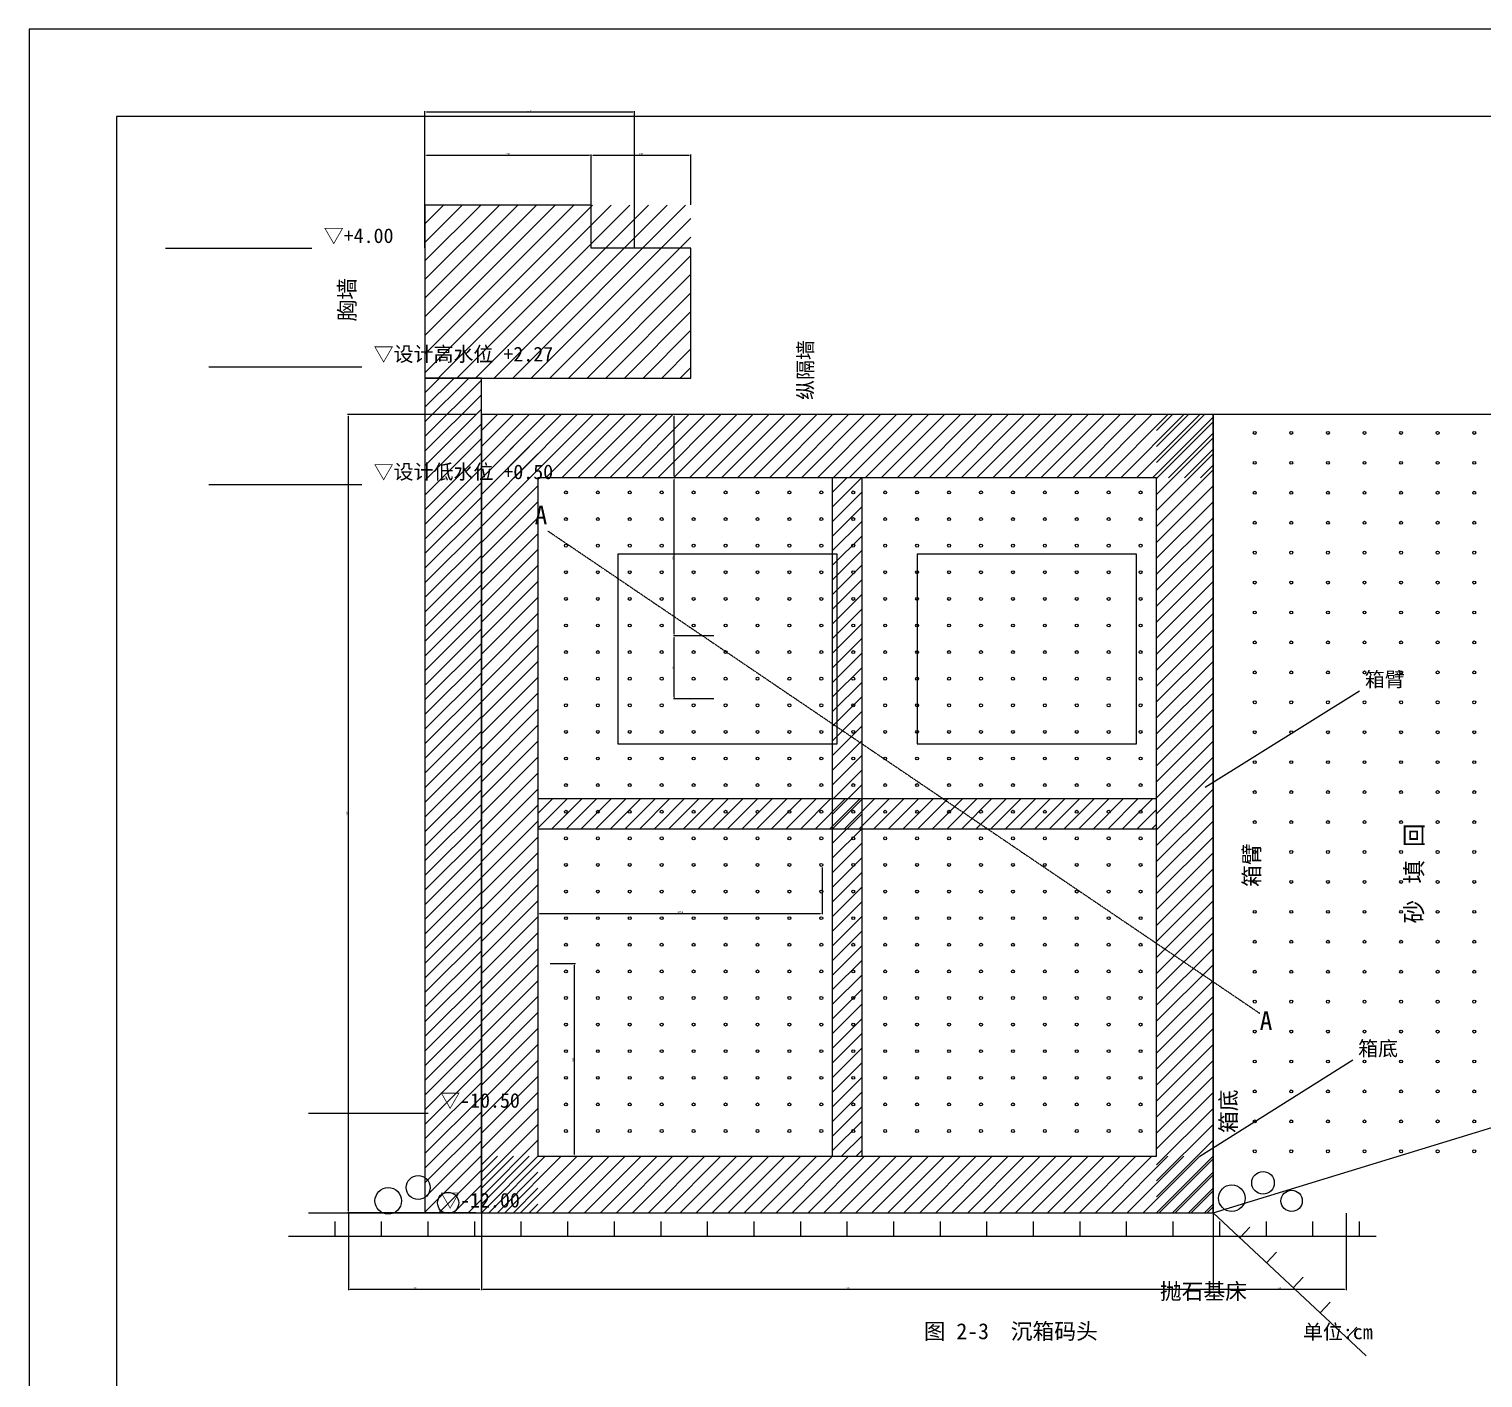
# Model space of a CAD drawing. Header units: metres. Extents: x 0 to 4700, y -1420 to 1900.
# Drawn here: x 0 to 2186, y -128 to 1900 of the extents above; entities that cross this region are included whole.
import ezdxf

# ---------------------------------------------------------------- set-up
doc = ezdxf.new("R2010")
doc.units = ezdxf.units.M
doc.linetypes.add('DASHED', pattern=[0.75, 0.5, -0.25])
for name, color, linetype in [('BACKFILL', 7, 'Continuous'), ('BORDER', 7, 'Continuous'), ('CAISSON', 7, 'Continuous'), ('CUT', 7, 'Continuous'), ('DIM', 7, 'Continuous'), ('FOUNDATION', 7, 'Continuous'), ('HATCH', 7, 'Continuous'), ('LEVEL', 7, 'Continuous'), ('STRUCTURE', 7, 'Continuous'), ('TEXT', 7, 'Continuous')]:
    doc.layers.add(name, color=color, linetype=linetype)
doc.styles.add('CN-SIMSUN', font='SimSun.ttf')
doc.styles.get("Standard").update_dxf_attribs({"font": 'arial.ttf'})
doc.dimstyles.new('ISO-25', dxfattribs={"dimtxt": 2.5, "dimasz": 2.5, "dimexe": 1.25, "dimexo": 0.625, "dimtad": 1, "dimtxsty": 'Standard', "dimcen": 2.5, "dimadec": 0, "dimazin": 0, "dimtfac": 1, "dimtmove": 0, "dimatfit": 3, "dimfxl": 1, "dimarcsym": 0})

# ---------------------------------------------------------------- blocks, each defined once
blk = doc.blocks.new('*D1')
at = {"layer": 'Defpoints', "color": 0, "transparency": 16777216}
for p in [(680, 120), (1780, 120), (1780, 5)]:
    blk.add_point(p, dxfattribs=at)
at = {"layer": 'DIM', "color": 0, "lineweight": -2, "transparency": 16777216}
for p, q in [((680, 119.4), (680, 3.8)), ((1780, 119.4), (1780, 3.8)), ((682.5, 5), (1777.5, 5))]:
    blk.add_line(p, q, dxfattribs=at)
at = {"layer": 'DIM', "color": 0, "transparency": 16777216}
for points in [[(682.5, 5.4), (682.5, 4.6), (680, 5)], [(1777.5, 5.4), (1777.5, 4.6), (1780, 5)]]:
    blk.add_solid(points, dxfattribs=at)
at = {"layer": 'DIM', "color": 0, "transparency": 16777216, "insert": (1230, 6.9), "char_height": 2.5, "attachment_point": 5}
blk.add_mtext('1100', dxfattribs=at)
blk = doc.blocks.new('*D2')
at = {"layer": 'Defpoints', "color": 0, "transparency": 16777216}
for p in [(480, 120), (680, 120), (680, 5)]:
    blk.add_point(p, dxfattribs=at)
at = {"layer": 'DIM', "color": 0, "lineweight": -2, "transparency": 16777216}
for p, q in [((480, 119.4), (480, 3.8)), ((680, 119.4), (680, 3.8)), ((482.5, 5), (677.5, 5))]:
    blk.add_line(p, q, dxfattribs=at)
at = {"layer": 'DIM', "color": 0, "transparency": 16777216}
for points in [[(482.5, 5.4), (482.5, 4.6), (480, 5)], [(677.5, 5.4), (677.5, 4.6), (680, 5)]]:
    blk.add_solid(points, dxfattribs=at)
at = {"layer": 'DIM', "color": 0, "transparency": 16777216, "insert": (580, 6.9), "char_height": 2.5, "attachment_point": 5}
blk.add_mtext('200', dxfattribs=at)
blk = doc.blocks.new('*D3')
at = {"layer": 'Defpoints', "color": 0, "transparency": 16777216}
for p in [(1780, 120), (1980, 120), (1980, 5)]:
    blk.add_point(p, dxfattribs=at)
at = {"layer": 'DIM', "color": 0, "lineweight": -2, "transparency": 16777216}
for p, q in [((1780, 119.4), (1780, 3.8)), ((1980, 119.4), (1980, 3.8)), ((1782.5, 5), (1977.5, 5))]:
    blk.add_line(p, q, dxfattribs=at)
at = {"layer": 'DIM', "color": 0, "transparency": 16777216}
for points in [[(1782.5, 5.4), (1782.5, 4.6), (1780, 5)], [(1977.5, 5.4), (1977.5, 4.6), (1980, 5)]]:
    blk.add_solid(points, dxfattribs=at)
at = {"layer": 'DIM', "color": 0, "transparency": 16777216, "insert": (1880, 6.9), "char_height": 2.5, "attachment_point": 5}
blk.add_mtext('200', dxfattribs=at)
blk = doc.blocks.new('*D4')
at = {"layer": 'Defpoints', "color": 0, "transparency": 16777216}
for p in [(480, 1320), (672, 1320), (672, 120)]:
    blk.add_point(p, dxfattribs=at)
at = {"layer": 'DIM', "color": 0, "lineweight": -2, "transparency": 16777216}
for p, q in [((671.4, 1320), (478.8, 1320)), ((480, 122.5), (480, 1317.5)), ((671.4, 120), (478.8, 120))]:
    blk.add_line(p, q, dxfattribs=at)
at = {"layer": 'DIM', "color": 0, "transparency": 16777216}
for points in [[(479.6, 1317.5), (480.4, 1317.5), (480, 1320)], [(479.6, 122.5), (480.4, 122.5), (480, 120)]]:
    blk.add_solid(points, dxfattribs=at)
at = {"layer": 'DIM', "color": 0, "transparency": 16777216, "insert": (478.1, 720), "char_height": 2.5, "attachment_point": 5, "rotation": 90}
blk.add_mtext('1200', dxfattribs=at)
blk = doc.blocks.new('*D5')
at = {"layer": 'Defpoints', "color": 0, "transparency": 16777216}
for p in [(995, 1710), (845, 1635), (995, 1635)]:
    blk.add_point(p, dxfattribs=at)
at = {"layer": 'DIM', "color": 0, "lineweight": -2, "transparency": 16777216}
for p, q in [((845, 1635.6), (845, 1711.2)), ((847.5, 1710), (992.5, 1710)), ((995, 1635.6), (995, 1711.2))]:
    blk.add_line(p, q, dxfattribs=at)
at = {"layer": 'DIM', "color": 0, "transparency": 16777216}
for points in [[(847.5, 1710.4), (847.5, 1709.6), (845, 1710)], [(992.5, 1710.4), (992.5, 1709.6), (995, 1710)]]:
    blk.add_solid(points, dxfattribs=at)
at = {"layer": 'DIM', "color": 0, "transparency": 16777216, "insert": (920, 1711.9), "char_height": 2.5, "attachment_point": 5}
blk.add_mtext('150', dxfattribs=at)
blk = doc.blocks.new('*D6')
at = {"layer": 'Defpoints', "color": 0, "transparency": 16777216}
for p in [(845, 1710), (595, 1635), (845, 1635)]:
    blk.add_point(p, dxfattribs=at)
at = {"layer": 'DIM', "color": 0, "lineweight": -2, "transparency": 16777216}
for p, q in [((595, 1635.6), (595, 1711.2)), ((597.5, 1710), (842.5, 1710)), ((845, 1635.6), (845, 1711.2))]:
    blk.add_line(p, q, dxfattribs=at)
at = {"layer": 'DIM', "color": 0, "transparency": 16777216}
for points in [[(597.5, 1710.4), (597.5, 1709.6), (595, 1710)], [(842.5, 1710.4), (842.5, 1709.6), (845, 1710)]]:
    blk.add_solid(points, dxfattribs=at)
at = {"layer": 'DIM', "color": 0, "transparency": 16777216, "insert": (720, 1711.9), "char_height": 2.5, "attachment_point": 5}
blk.add_mtext('250', dxfattribs=at)
blk = doc.blocks.new('*D7')
at = {"layer": 'Defpoints', "color": 0, "transparency": 16777216}
for p in [(910, 1775), (595, 1570), (910, 1570)]:
    blk.add_point(p, dxfattribs=at)
at = {"layer": 'DIM', "color": 0, "lineweight": -2, "transparency": 16777216}
for p, q in [((595, 1570.6), (595, 1776.2)), ((597.5, 1775), (907.5, 1775)), ((910, 1570.6), (910, 1776.2))]:
    blk.add_line(p, q, dxfattribs=at)
at = {"layer": 'DIM', "color": 0, "transparency": 16777216}
for points in [[(597.5, 1775.4), (597.5, 1774.6), (595, 1775)], [(907.5, 1775.4), (907.5, 1774.6), (910, 1775)]]:
    blk.add_solid(points, dxfattribs=at)
at = {"layer": 'DIM', "color": 0, "transparency": 16777216, "insert": (752.5, 1776.9), "char_height": 2.5, "attachment_point": 5}
blk.add_mtext('315', dxfattribs=at)
blk = doc.blocks.new('*D8')
at = {"layer": 'Defpoints', "color": 0, "transparency": 16777216}
for p in [(783, 495), (820, 495), (783, 205)]:
    blk.add_point(p, dxfattribs=at)
at = {"layer": 'DIM', "color": 0, "lineweight": -2, "transparency": 16777216}
for p, q in [((783.6, 495), (821.3, 495)), ((820, 207.5), (820, 492.5)), ((783.6, 205), (821.3, 205))]:
    blk.add_line(p, q, dxfattribs=at)
at = {"layer": 'DIM', "color": 0, "transparency": 16777216}
for points in [[(819.6, 492.5), (820.4, 492.5), (820, 495)], [(819.6, 207.5), (820.4, 207.5), (820, 205)]]:
    blk.add_solid(points, dxfattribs=at)
at = {"layer": 'DIM', "color": 0, "transparency": 16777216, "insert": (818.1, 350), "char_height": 2.5, "attachment_point": 5, "rotation": 90}
blk.add_mtext('290', dxfattribs=at)
blk = doc.blocks.new('*D9')
at = {"layer": 'Defpoints', "color": 0, "transparency": 16777216}
for p in [(765, 640), (1192.5, 640), (1192.5, 570)]:
    blk.add_point(p, dxfattribs=at)
at = {"layer": 'DIM', "color": 0, "lineweight": -2, "transparency": 16777216}
for p, q in [((765, 639.4), (765, 568.8)), ((1192.5, 639.4), (1192.5, 568.8)), ((767.5, 570), (1190, 570))]:
    blk.add_line(p, q, dxfattribs=at)
at = {"layer": 'DIM', "color": 0, "transparency": 16777216}
for points in [[(767.5, 570.4), (767.5, 569.6), (765, 570)], [(1190, 570.4), (1190, 569.6), (1192.5, 570)]]:
    blk.add_solid(points, dxfattribs=at)
at = {"layer": 'DIM', "color": 0, "transparency": 16777216, "insert": (978.8, 571.9), "char_height": 2.5, "attachment_point": 5}
blk.add_mtext('427.5', dxfattribs=at)
blk = doc.blocks.new('*D10')
at = {"layer": 'Defpoints', "color": 0, "transparency": 16777216}
for p in [(970, 1320), (1030, 1320), (1030, 1225)]:
    blk.add_point(p, dxfattribs=at)
at = {"layer": 'DIM', "color": 0, "lineweight": -2, "transparency": 16777216}
for p, q in [((1029.4, 1320), (968.8, 1320)), ((970, 1227.5), (970, 1317.5)), ((1029.4, 1225), (968.8, 1225))]:
    blk.add_line(p, q, dxfattribs=at)
at = {"layer": 'DIM', "color": 0, "transparency": 16777216}
for points in [[(969.6, 1317.5), (970.4, 1317.5), (970, 1320)], [(969.6, 1227.5), (970.4, 1227.5), (970, 1225)]]:
    blk.add_solid(points, dxfattribs=at)
at = {"layer": 'DIM', "color": 0, "transparency": 16777216, "insert": (968.1, 1272.5), "char_height": 2.5, "attachment_point": 5, "rotation": 90}
blk.add_mtext('95', dxfattribs=at)
blk = doc.blocks.new('*D11')
at = {"layer": 'Defpoints', "color": 0, "transparency": 16777216}
for p in [(970, 1225), (1030, 1225), (1030, 987.5)]:
    blk.add_point(p, dxfattribs=at)
at = {"layer": 'DIM', "color": 0, "lineweight": -2, "transparency": 16777216}
for p, q in [((1029.4, 1225), (968.8, 1225)), ((970, 990), (970, 1222.5)), ((1029.4, 987.5), (968.8, 987.5))]:
    blk.add_line(p, q, dxfattribs=at)
at = {"layer": 'DIM', "color": 0, "transparency": 16777216}
for points in [[(969.6, 1222.5), (970.4, 1222.5), (970, 1225)], [(969.6, 990), (970.4, 990), (970, 987.5)]]:
    blk.add_solid(points, dxfattribs=at)
at = {"layer": 'DIM', "color": 0, "transparency": 16777216, "insert": (968.1, 1106.2), "char_height": 2.5, "attachment_point": 5, "rotation": 90}
blk.add_mtext('237.5', dxfattribs=at)
blk = doc.blocks.new('*D12')
at = {"layer": 'Defpoints', "color": 0, "transparency": 16777216}
for p in [(970, 987.5), (1030, 987.5), (1030, 892.5)]:
    blk.add_point(p, dxfattribs=at)
at = {"layer": 'DIM', "color": 0, "lineweight": -2, "transparency": 16777216}
for p, q in [((1029.4, 987.5), (968.8, 987.5)), ((970, 895), (970, 985)), ((1029.4, 892.5), (968.8, 892.5))]:
    blk.add_line(p, q, dxfattribs=at)
at = {"layer": 'DIM', "color": 0, "transparency": 16777216}
for points in [[(969.6, 985), (970.4, 985), (970, 987.5)], [(969.6, 895), (970.4, 895), (970, 892.5)]]:
    blk.add_solid(points, dxfattribs=at)
at = {"layer": 'DIM', "color": 0, "transparency": 16777216, "insert": (968.1, 940), "char_height": 2.5, "attachment_point": 5, "rotation": 90}
blk.add_mtext('95', dxfattribs=at)

msp = doc.modelspace()

# ---------------------------------------------------------------- linework, layer by layer
at = {"layer": 'BACKFILL'}
msp.add_lwpolyline([(1780, 120), (2335, 290), (2540, 1320), (1780, 1320), (1780, 120)], close=True, dxfattribs=at)
at = {"layer": 'BORDER'}
for points in [[(0, -1420), (4700, -1420), (4700, 1899.62), (0, 1899.62), (0, -1420)], [(131.6, -1288.4), (4568.4, -1288.4), (4568.4, 1768.02), (131.6, 1768.02), (131.6, -1288.4)]]:
    msp.add_lwpolyline(points, close=True, dxfattribs=at)
at = {"layer": 'CAISSON'}
for points in [[(680, 120), (1780, 120), (1780, 1320), (680, 1320), (680, 120)], [(765, 205), (1695, 205), (1695, 1225), (765, 1225), (765, 205)], [(1207.5, 205), (1252.5, 205), (1252.5, 1225), (1207.5, 1225), (1207.5, 205)], [(885, 825), (1215, 825), (1215, 1110), (885, 1110), (885, 825)], [(1335, 825), (1665, 825), (1665, 1110), (1335, 1110), (1335, 825)], [(765, 697.5), (1695, 697.5), (1695, 742.5), (765, 742.5), (765, 697.5)]]:
    msp.add_lwpolyline(points, close=True, dxfattribs=at)
at = {"layer": 'CUT', "linetype": 'DASHED'}
msp.add_line((780, 1145), (1850, 420), dxfattribs=at)
at = {"layer": 'FOUNDATION'}
for p, q in [((1780, 120), (2010, -95)), ((390, 85), (2025, 85))]:
    msp.add_line(p, q, dxfattribs=at)
for centre, radius in [((585, 158), 18), ((1855, 165), 17), ((540, 138), 20), ((1808, 142), 20), ((1898, 138), 16), ((630, 135), 16)]:
    msp.add_circle(centre, radius, dxfattribs=at)
at = {"layer": 'HATCH'}
for p, q in [((595, 1635), (595, 1635)), ((595, 1607), (623, 1635)), ((595, 1579), (651, 1635)), ((595, 1551), (679, 1635)), ((595, 1523), (707, 1635)), ((595, 1495), (735, 1635)), ((595, 1467), (763, 1635)), ((595, 1439), (791, 1635)), ((595, 1411), (819, 1635)), ((595, 1383), (847, 1635)), ((615, 1375), (875, 1635)), ((643, 1375), (903, 1635)), ((671, 1375), (931, 1635)), ((699, 1375), (959, 1635)), ((727, 1375), (987, 1635)), ((995, 1615), (755, 1375)), ((995, 1587), (783, 1375)), ((995, 1559), (811, 1375)), ((995, 1531), (839, 1375)), ((995, 1503), (867, 1375)), ((995, 1475), (895, 1375)), ((995, 1447), (923, 1375)), ((995, 1419), (951, 1375)), ((995, 1391), (979, 1375)), ((595, 1375), (595, 1375)), ((595, 1353), (617, 1375)), ((595, 1331), (639, 1375)), ((595, 1309), (661, 1375)), ((595, 1287), (680, 1372)), ((595, 1265), (680, 1350)), ((595, 1243), (680, 1328)), ((680, 1320), (680, 1320)), ((680, 1296), (704, 1320)), ((680, 1272), (728, 1320)), ((680, 1248), (752, 1320)), ((680, 1320), (680, 1320)), ((680, 1296), (704, 1320)), ((680, 1272), (728, 1320)), ((680, 1248), (752, 1320)), ((681, 1225), (776, 1320)), ((705, 1225), (800, 1320)), ((729, 1225), (824, 1320)), ((753, 1225), (848, 1320)), ((777, 1225), (872, 1320)), ((801, 1225), (896, 1320)), ((825, 1225), (920, 1320)), ((849, 1225), (944, 1320)), ((873, 1225), (968, 1320)), ((897, 1225), (992, 1320)), ((921, 1225), (1016, 1320)), ((945, 1225), (1040, 1320)), ((969, 1225), (1064, 1320)), ((993, 1225), (1088, 1320)), ((1017, 1225), (1112, 1320)), ((1041, 1225), (1136, 1320)), ((1065, 1225), (1160, 1320)), ((1089, 1225), (1184, 1320)), ((1113, 1225), (1208, 1320)), ((1137, 1225), (1232, 1320)), ((1161, 1225), (1256, 1320)), ((1185, 1225), (1280, 1320)), ((1209, 1225), (1304, 1320)), ((1233, 1225), (1328, 1320)), ((1257, 1225), (1352, 1320)), ((1281, 1225), (1376, 1320)), ((1305, 1225), (1400, 1320)), ((1329, 1225), (1424, 1320)), ((1353, 1225), (1448, 1320)), ((1377, 1225), (1472, 1320)), ((1401, 1225), (1496, 1320)), ((1425, 1225), (1520, 1320)), ((1449, 1225), (1544, 1320)), ((1473, 1225), (1568, 1320)), ((1497, 1225), (1592, 1320)), ((1521, 1225), (1616, 1320)), ((1545, 1225), (1640, 1320)), ((1569, 1225), (1664, 1320)), ((1593, 1225), (1688, 1320)), ((1617, 1225), (1712, 1320)), ((1641, 1225), (1736, 1320)), ((1665, 1225), (1760, 1320)), ((1780, 1316), (1689, 1225)), ((1695, 1320), (1695, 1320)), ((1695, 1296), (1719, 1320)), ((1695, 1272), (1743, 1320)), ((1695, 1248), (1767, 1320)), ((595, 1221), (680, 1306)), ((680, 1224), (765, 1309)), ((1695, 1224), (1780, 1309)), ((1780, 1292), (1713, 1225)), ((595, 1199), (680, 1284)), ((680, 1200), (765, 1285)), ((1695, 1200), (1780, 1285)), ((1780, 1268), (1737, 1225)), ((595, 1177), (680, 1262)), ((680, 1176), (765, 1261)), ((1695, 1176), (1780, 1261)), ((595, 1155), (680, 1240)), ((680, 1152), (765, 1237)), ((1207.5, 1225), (1207.5, 1225)), ((1207.5, 1203), (1229.5, 1225)), ((1207.5, 1181), (1251.5, 1225)), ((1695, 1152), (1780, 1237)), ((1780, 1244), (1761, 1225)), ((595, 1133), (680, 1218)), ((680, 1128), (765, 1213)), ((1207.5, 1159), (1252.5, 1204)), ((1695, 1128), (1780, 1213)), ((595, 1111), (680, 1196)), ((680, 1104), (765, 1189)), ((1207.5, 1137), (1252.5, 1182)), ((1695, 1104), (1780, 1189)), ((595, 1089), (680, 1174)), ((680, 1080), (765, 1165)), ((1207.5, 1115), (1252.5, 1160)), ((1695, 1080), (1780, 1165)), ((595, 1067), (680, 1152)), ((680, 1056), (765, 1141)), ((1207.5, 1093), (1252.5, 1138)), ((1695, 1056), (1780, 1141)), ((595, 1045), (680, 1130)), ((680, 1032), (765, 1117)), ((1207.5, 1071), (1252.5, 1116)), ((1695, 1032), (1780, 1117)), ((595, 1023), (680, 1108)), ((680, 1008), (765, 1093)), ((1207.5, 1049), (1252.5, 1094)), ((1695, 1008), (1780, 1093)), ((595, 1001), (680, 1086)), ((1207.5, 1027), (1252.5, 1072)), ((595, 979), (680, 1064)), ((680, 984), (765, 1069)), ((1207.5, 1005), (1252.5, 1050)), ((1695, 984), (1780, 1069)), ((595, 957), (680, 1042)), ((680, 960), (765, 1045)), ((1207.5, 983), (1252.5, 1028)), ((1695, 960), (1780, 1045)), ((595, 935), (680, 1020)), ((680, 936), (765, 1021)), ((1207.5, 961), (1252.5, 1006)), ((1695, 936), (1780, 1021)), ((595, 913), (680, 998)), ((680, 912), (765, 997)), ((1207.5, 939), (1252.5, 984)), ((1695, 912), (1780, 997)), ((595, 891), (680, 976)), ((680, 888), (765, 973)), ((1207.5, 917), (1252.5, 962)), ((1695, 888), (1780, 973)), ((595, 869), (680, 954)), ((680, 864), (765, 949)), ((1207.5, 895), (1252.5, 940)), ((1695, 864), (1780, 949)), ((595, 847), (680, 932)), ((680, 840), (765, 925)), ((1207.5, 873), (1252.5, 918)), ((1695, 840), (1780, 925)), ((595, 825), (680, 910)), ((680, 816), (765, 901)), ((1695, 816), (1780, 901)), ((595, 803), (680, 888)), ((680, 792), (765, 877)), ((1207.5, 851), (1252.5, 896)), ((1695, 792), (1780, 877)), ((595, 781), (680, 866)), ((680, 768), (765, 853)), ((1207.5, 829), (1252.5, 874)), ((1695, 768), (1780, 853)), ((595, 759), (680, 844)), ((1207.5, 807), (1252.5, 852)), ((595, 737), (680, 822)), ((680, 744), (765, 829)), ((1207.5, 785), (1252.5, 830)), ((1695, 744), (1780, 829)), ((595, 715), (680, 800)), ((680, 720), (765, 805)), ((1207.5, 763), (1252.5, 808)), ((1695, 720), (1780, 805)), ((595, 693), (680, 778)), ((680, 696), (765, 781)), ((1207.5, 741), (1252.5, 786)), ((1695, 696), (1780, 781)), ((595, 671), (680, 756)), ((680, 672), (765, 757)), ((1207.5, 719), (1252.5, 764)), ((1695, 672), (1780, 757)), ((595, 649), (680, 734)), ((680, 648), (765, 733)), ((765, 742.5), (765, 742.5)), ((765, 720.5), (787, 742.5)), ((765, 698.5), (809, 742.5)), ((786, 697.5), (831, 742.5)), ((808, 697.5), (853, 742.5)), ((830, 697.5), (875, 742.5)), ((852, 697.5), (897, 742.5)), ((874, 697.5), (919, 742.5)), ((896, 697.5), (941, 742.5)), ((918, 697.5), (963, 742.5)), ((940, 697.5), (985, 742.5)), ((962, 697.5), (1007, 742.5)), ((984, 697.5), (1029, 742.5)), ((1006, 697.5), (1051, 742.5)), ((1028, 697.5), (1073, 742.5)), ((1050, 697.5), (1095, 742.5)), ((1072, 697.5), (1117, 742.5)), ((1094, 697.5), (1139, 742.5)), ((1116, 697.5), (1161, 742.5)), ((1138, 697.5), (1183, 742.5)), ((1160, 697.5), (1205, 742.5)), ((1182, 697.5), (1227, 742.5)), ((1204, 697.5), (1249, 742.5)), ((1207.5, 697), (1252.5, 742)), ((1226, 697.5), (1271, 742.5)), ((1248, 697.5), (1293, 742.5)), ((1270, 697.5), (1315, 742.5)), ((1292, 697.5), (1337, 742.5)), ((1314, 697.5), (1359, 742.5)), ((1336, 697.5), (1381, 742.5)), ((1358, 697.5), (1403, 742.5)), ((1380, 697.5), (1425, 742.5)), ((1402, 697.5), (1447, 742.5)), ((1424, 697.5), (1469, 742.5)), ((1446, 697.5), (1491, 742.5)), ((1468, 697.5), (1513, 742.5)), ((1490, 697.5), (1535, 742.5)), ((1512, 697.5), (1557, 742.5)), ((1534, 697.5), (1579, 742.5)), ((1556, 697.5), (1601, 742.5)), ((1578, 697.5), (1623, 742.5)), ((1600, 697.5), (1645, 742.5)), ((1622, 697.5), (1667, 742.5)), ((1644, 697.5), (1689, 742.5)), ((1695, 726.5), (1666, 697.5)), ((1695, 648), (1780, 733)), ((595, 627), (680, 712)), ((680, 624), (765, 709)), ((1207.5, 675), (1252.5, 720)), ((1695, 704.5), (1688, 697.5)), ((1695, 624), (1780, 709)), ((595, 605), (680, 690)), ((680, 600), (765, 685)), ((1207.5, 653), (1252.5, 698)), ((1695, 600), (1780, 685)), ((595, 583), (680, 668)), ((680, 576), (765, 661)), ((1207.5, 631), (1252.5, 676)), ((1695, 576), (1780, 661)), ((595, 561), (680, 646)), ((680, 552), (765, 637)), ((1207.5, 609), (1252.5, 654)), ((1695, 552), (1780, 637)), ((595, 539), (680, 624)), ((680, 528), (765, 613)), ((1207.5, 587), (1252.5, 632)), ((1695, 528), (1780, 613)), ((595, 517), (680, 602)), ((1207.5, 565), (1252.5, 610)), ((595, 495), (680, 580)), ((680, 504), (765, 589)), ((1207.5, 543), (1252.5, 588)), ((1695, 504), (1780, 589)), ((595, 473), (680, 558)), ((680, 480), (765, 565)), ((1207.5, 521), (1252.5, 566)), ((1695, 480), (1780, 565)), ((595, 451), (680, 536)), ((680, 456), (765, 541)), ((1207.5, 499), (1252.5, 544)), ((1695, 456), (1780, 541)), ((595, 429), (680, 514)), ((680, 432), (765, 517)), ((1207.5, 477), (1252.5, 522)), ((1695, 432), (1780, 517)), ((595, 407), (680, 492)), ((680, 408), (765, 493)), ((1207.5, 455), (1252.5, 500)), ((1695, 408), (1780, 493)), ((595, 385), (680, 470)), ((680, 384), (765, 469)), ((1207.5, 433), (1252.5, 478)), ((1695, 384), (1780, 469)), ((595, 363), (680, 448)), ((680, 360), (765, 445)), ((1207.5, 411), (1252.5, 456)), ((1695, 360), (1780, 445)), ((595, 341), (680, 426)), ((680, 336), (765, 421)), ((1207.5, 389), (1252.5, 434)), ((1695, 336), (1780, 421)), ((595, 319), (680, 404)), ((680, 312), (765, 397)), ((1207.5, 367), (1252.5, 412)), ((1695, 312), (1780, 397)), ((595, 297), (680, 382)), ((680, 288), (765, 373)), ((1207.5, 345), (1252.5, 390)), ((1695, 288), (1780, 373)), ((595, 275), (680, 360)), ((1207.5, 323), (1252.5, 368)), ((595, 253), (680, 338)), ((680, 264), (765, 349)), ((1207.5, 301), (1252.5, 346)), ((1695, 264), (1780, 349)), ((595, 231), (680, 316)), ((680, 240), (765, 325)), ((1207.5, 279), (1252.5, 324)), ((1695, 240), (1780, 325)), ((595, 209), (680, 294)), ((680, 216), (765, 301)), ((1207.5, 257), (1252.5, 302)), ((1695, 216), (1780, 301)), ((595, 187), (680, 272)), ((680, 192), (765, 277)), ((1207.5, 235), (1252.5, 280)), ((1695, 192), (1780, 277)), ((595, 165), (680, 250)), ((680, 168), (765, 253)), ((1207.5, 213), (1252.5, 258)), ((1695, 168), (1780, 253)), ((595, 143), (680, 228)), ((680, 144), (765, 229)), ((1252.5, 236), (1221.5, 205)), ((1695, 144), (1780, 229)), ((595, 121), (680, 206)), ((680, 205), (680, 205)), ((680, 181), (704, 205)), ((680, 157), (728, 205)), ((680, 133), (752, 205)), ((680, 120), (765, 205)), ((691, 120), (776, 205)), ((715, 120), (800, 205)), ((739, 120), (824, 205)), ((763, 120), (848, 205)), ((787, 120), (872, 205)), ((811, 120), (896, 205)), ((835, 120), (920, 205)), ((859, 120), (944, 205)), ((883, 120), (968, 205)), ((907, 120), (992, 205)), ((931, 120), (1016, 205)), ((955, 120), (1040, 205)), ((979, 120), (1064, 205)), ((1003, 120), (1088, 205)), ((1027, 120), (1112, 205)), ((1051, 120), (1136, 205)), ((1075, 120), (1160, 205)), ((1099, 120), (1184, 205)), ((1123, 120), (1208, 205)), ((1147, 120), (1232, 205)), ((1171, 120), (1256, 205)), ((1195, 120), (1280, 205)), ((1219, 120), (1304, 205)), ((1243, 120), (1328, 205)), ((1252.5, 214), (1243.5, 205)), ((1267, 120), (1352, 205)), ((1291, 120), (1376, 205)), ((1315, 120), (1400, 205)), ((1339, 120), (1424, 205)), ((1363, 120), (1448, 205)), ((1387, 120), (1472, 205)), ((1411, 120), (1496, 205)), ((1435, 120), (1520, 205)), ((1459, 120), (1544, 205)), ((1483, 120), (1568, 205)), ((1507, 120), (1592, 205)), ((1531, 120), (1616, 205)), ((1555, 120), (1640, 205)), ((1579, 120), (1664, 205)), ((1603, 120), (1688, 205)), ((1627, 120), (1712, 205)), ((1651, 120), (1736, 205)), ((1675, 120), (1760, 205)), ((1695, 120), (1780, 205)), ((1780, 201), (1699, 120)), ((680, 184), (616, 120)), ((765, 181), (704, 120)), ((1780, 181), (1719, 120)), ((1780, 177), (1723, 120)), ((680, 162), (638, 120)), ((765, 157), (728, 120)), ((1780, 157), (1743, 120)), ((1780, 153), (1747, 120)), ((680, 140), (660, 120)), ((765, 133), (752, 120)), ((1780, 133), (1767, 120)), ((1780, 129), (1771, 120)), ((460, 85), (460, 107)), ((530, 85), (530, 107)), ((600, 85), (600, 107)), ((670, 85), (670, 107)), ((740, 85), (740, 107)), ((810, 85), (810, 107)), ((880, 85), (880, 107)), ((950, 85), (950, 107)), ((1020, 85), (1020, 107)), ((1090, 85), (1090, 107)), ((1160, 85), (1160, 107)), ((1230, 85), (1230, 107)), ((1300, 85), (1300, 107)), ((1370, 85), (1370, 107)), ((1440, 85), (1440, 107)), ((1510, 85), (1510, 107)), ((1580, 85), (1580, 107)), ((1650, 85), (1650, 107)), ((1720, 85), (1720, 107)), ((1790, 85), (1790, 107)), ((1820.179, 82.441), (1835.202, 98.513)), ((1860, 85), (1860, 107)), ((1930, 85), (1930, 107)), ((2000, 85), (2000, 107)), ((1860.358, 44.883), (1875.381, 60.954)), ((1900.537, 7.324), (1915.56, 23.396)), ((1940.716, -30.234), (1955.739, -14.163)), ((1980.895, -67.793), (1995.918, -51.721))]:
    msp.add_line(p, q, dxfattribs=at)
for centre in [(1842.5, 1292.5), (1897.5, 1292.5), (1952.5, 1292.5), (2007.5, 1292.5), (2062.5, 1292.5), (2117.5, 1292.5), (2172.5, 1292.5), (1842.5, 1247.5), (1897.5, 1247.5), (1952.5, 1247.5), (2007.5, 1247.5), (2062.5, 1247.5), (2117.5, 1247.5), (2172.5, 1247.5), (807, 1203), (855, 1203), (903, 1203), (951, 1203), (999, 1203), (1047, 1203), (1095, 1203), (1143, 1203), (1191, 1203), (1239, 1203), (1287, 1203), (1335, 1203), (1383, 1203), (1431, 1203), (1479, 1203), (1527, 1203), (1575, 1203), (1623, 1203), (1671, 1203), (1842.5, 1202.5), (1897.5, 1202.5), (1952.5, 1202.5), (2007.5, 1202.5), (2062.5, 1202.5), (2117.5, 1202.5), (2172.5, 1202.5), (807, 1163), (855, 1163), (903, 1163), (951, 1163), (999, 1163), (1047, 1163), (1095, 1163), (1143, 1163), (1191, 1163), (1239, 1163), (1287, 1163), (1335, 1163), (1383, 1163), (1431, 1163), (1479, 1163), (1527, 1163), (1575, 1163), (1623, 1163), (1671, 1163), (1842.5, 1157.5), (1897.5, 1157.5), (1952.5, 1157.5), (2007.5, 1157.5), (2062.5, 1157.5), (2117.5, 1157.5), (2172.5, 1157.5), (807, 1123), (855, 1123), (903, 1123), (951, 1123), (999, 1123), (1047, 1123), (1095, 1123), (1143, 1123), (1191, 1123), (1239, 1123), (1287, 1123), (1335, 1123), (1383, 1123), (1431, 1123), (1479, 1123), (1527, 1123), (1575, 1123), (1623, 1123), (1671, 1123), (1842.5, 1112.5), (1897.5, 1112.5), (1952.5, 1112.5), (2007.5, 1112.5), (2062.5, 1112.5), (2117.5, 1112.5), (2172.5, 1112.5), (807, 1083), (855, 1083), (903, 1083), (951, 1083), (999, 1083), (1047, 1083), (1095, 1083), (1143, 1083), (1191, 1083), (1239, 1083), (1287, 1083), (1335, 1083), (1383, 1083), (1431, 1083), (1479, 1083), (1527, 1083), (1575, 1083), (1623, 1083), (1671, 1083), (1842.5, 1067.5), (1897.5, 1067.5), (1952.5, 1067.5), (2007.5, 1067.5), (2062.5, 1067.5), (2117.5, 1067.5), (2172.5, 1067.5), (807, 1043), (855, 1043), (903, 1043), (951, 1043), (999, 1043), (1047, 1043), (1095, 1043), (1143, 1043), (1191, 1043), (1239, 1043), (1287, 1043), (1335, 1043), (1383, 1043), (1431, 1043), (1479, 1043), (1527, 1043), (1575, 1043), (1623, 1043), (1671, 1043), (1842.5, 1022.5), (1897.5, 1022.5), (1952.5, 1022.5), (2007.5, 1022.5), (2062.5, 1022.5), (2117.5, 1022.5), (2172.5, 1022.5), (807, 1003), (855, 1003), (903, 1003), (951, 1003), (999, 1003), (1047, 1003), (1095, 1003), (1143, 1003), (1191, 1003), (1239, 1003), (1287, 1003), (1335, 1003), (1383, 1003), (1431, 1003), (1479, 1003), (1527, 1003), (1575, 1003), (1623, 1003), (1671, 1003), (807, 963), (855, 963), (903, 963), (951, 963), (999, 963), (1047, 963), (1095, 963), (1143, 963), (1191, 963), (1239, 963), (1287, 963), (1335, 963), (1383, 963), (1431, 963), (1479, 963), (1527, 963), (1575, 963), (1623, 963), (1671, 963), (1842.5, 977.5), (1897.5, 977.5), (1952.5, 977.5), (2007.5, 977.5), (2062.5, 977.5), (2117.5, 977.5), (2172.5, 977.5), (807, 923), (855, 923), (903, 923), (951, 923), (999, 923), (1047, 923), (1095, 923), (1143, 923), (1191, 923), (1239, 923), (1287, 923), (1335, 923), (1383, 923), (1431, 923), (1479, 923), (1527, 923), (1575, 923), (1623, 923), (1671, 923), (1842.5, 932.5), (1897.5, 932.5), (1952.5, 932.5), (2007.5, 932.5), (2062.5, 932.5), (2117.5, 932.5), (2172.5, 932.5), (807, 883), (855, 883), (903, 883), (951, 883), (999, 883), (1047, 883), (1095, 883), (1143, 883), (1191, 883), (1239, 883), (1287, 883), (1335, 883), (1383, 883), (1431, 883), (1479, 883), (1527, 883), (1575, 883), (1623, 883), (1671, 883), (1842.5, 887.5), (1897.5, 887.5), (1952.5, 887.5), (2007.5, 887.5), (2062.5, 887.5), (2117.5, 887.5), (2172.5, 887.5), (807, 843), (855, 843), (903, 843), (951, 843), (999, 843), (1047, 843), (1095, 843), (1143, 843), (1191, 843), (1239, 843), (1287, 843), (1335, 843), (1383, 843), (1431, 843), (1479, 843), (1527, 843), (1575, 843), (1623, 843), (1671, 843), (1842.5, 842.5), (1897.5, 842.5), (1952.5, 842.5), (2007.5, 842.5), (2062.5, 842.5), (2117.5, 842.5), (2172.5, 842.5), (807, 803), (855, 803), (903, 803), (951, 803), (999, 803), (1047, 803), (1095, 803), (1143, 803), (1191, 803), (1239, 803), (1287, 803), (1335, 803), (1383, 803), (1431, 803), (1479, 803), (1527, 803), (1575, 803), (1623, 803), (1671, 803), (1842.5, 797.5), (1897.5, 797.5), (1952.5, 797.5), (2007.5, 797.5), (2062.5, 797.5), (2117.5, 797.5), (2172.5, 797.5), (807, 763), (855, 763), (903, 763), (951, 763), (999, 763), (1047, 763), (1095, 763), (1143, 763), (1191, 763), (1239, 763), (1287, 763), (1335, 763), (1383, 763), (1431, 763), (1479, 763), (1527, 763), (1575, 763), (1623, 763), (1671, 763), (1842.5, 752.5), (1897.5, 752.5), (1952.5, 752.5), (2007.5, 752.5), (2062.5, 752.5), (2117.5, 752.5), (2172.5, 752.5), (807, 723), (855, 723), (903, 723), (951, 723), (999, 723), (1047, 723), (1095, 723), (1143, 723), (1191, 723), (1239, 723), (1287, 723), (1335, 723), (1383, 723), (1431, 723), (1479, 723), (1527, 723), (1575, 723), (1623, 723), (1671, 723), (1842.5, 707.5), (1897.5, 707.5), (1952.5, 707.5), (2007.5, 707.5), (2062.5, 707.5), (2117.5, 707.5), (2172.5, 707.5), (807, 683), (855, 683), (903, 683), (951, 683), (999, 683), (1047, 683), (1095, 683), (1143, 683), (1191, 683), (1239, 683), (1287, 683), (1335, 683), (1383, 683), (1431, 683), (1479, 683), (1527, 683), (1575, 683), (1623, 683), (1671, 683), (1842.5, 662.5), (1897.5, 662.5), (1952.5, 662.5), (2007.5, 662.5), (2062.5, 662.5), (2117.5, 662.5), (2172.5, 662.5), (807, 643), (855, 643), (903, 643), (951, 643), (999, 643), (1047, 643), (1095, 643), (1143, 643), (1191, 643), (1239, 643), (1287, 643), (1335, 643), (1383, 643), (1431, 643), (1479, 643), (1527, 643), (1575, 643), (1623, 643), (1671, 643), (1842.5, 617.5), (1897.5, 617.5), (1952.5, 617.5), (2007.5, 617.5), (2062.5, 617.5), (2117.5, 617.5), (2172.5, 617.5), (807, 603), (855, 603), (903, 603), (951, 603), (999, 603), (1047, 603), (1095, 603), (1143, 603), (1191, 603), (1239, 603), (1287, 603), (1335, 603), (1383, 603), (1431, 603), (1479, 603), (1527, 603), (1575, 603), (1623, 603), (1671, 603), (1842.5, 572.5), (1897.5, 572.5), (1952.5, 572.5), (2007.5, 572.5), (2062.5, 572.5), (2117.5, 572.5), (2172.5, 572.5), (807, 563), (855, 563), (903, 563), (951, 563), (999, 563), (1047, 563), (1095, 563), (1143, 563), (1191, 563), (1239, 563), (1287, 563), (1335, 563), (1383, 563), (1431, 563), (1479, 563), (1527, 563), (1575, 563), (1623, 563), (1671, 563), (807, 523), (855, 523), (903, 523), (951, 523), (999, 523), (1047, 523), (1095, 523), (1143, 523), (1191, 523), (1239, 523), (1287, 523), (1335, 523), (1383, 523), (1431, 523), (1479, 523), (1527, 523), (1575, 523), (1623, 523), (1671, 523), (1842.5, 527.5), (1897.5, 527.5), (1952.5, 527.5), (2007.5, 527.5), (2062.5, 527.5), (2117.5, 527.5), (2172.5, 527.5), (807, 483), (855, 483), (903, 483), (951, 483), (999, 483), (1047, 483), (1095, 483), (1143, 483), (1191, 483), (1239, 483), (1287, 483), (1335, 483), (1383, 483), (1431, 483), (1479, 483), (1527, 483), (1575, 483), (1623, 483), (1671, 483), (1842.5, 482.5), (1897.5, 482.5), (1952.5, 482.5), (2007.5, 482.5), (2062.5, 482.5), (2117.5, 482.5), (2172.5, 482.5), (807, 443), (855, 443), (903, 443), (951, 443), (999, 443), (1047, 443), (1095, 443), (1143, 443), (1191, 443), (1239, 443), (1287, 443), (1335, 443), (1383, 443), (1431, 443), (1479, 443), (1527, 443), (1575, 443), (1623, 443), (1671, 443), (1842.5, 437.5), (1897.5, 437.5), (1952.5, 437.5), (2007.5, 437.5), (2062.5, 437.5), (2117.5, 437.5), (2172.5, 437.5), (807, 403), (855, 403), (903, 403), (951, 403), (999, 403), (1047, 403), (1095, 403), (1143, 403), (1191, 403), (1239, 403), (1287, 403), (1335, 403), (1383, 403), (1431, 403), (1479, 403), (1527, 403), (1575, 403), (1623, 403), (1671, 403), (1842.5, 392.5), (1897.5, 392.5), (1952.5, 392.5), (2007.5, 392.5), (2062.5, 392.5), (2117.5, 392.5), (2172.5, 392.5), (807, 363), (855, 363), (903, 363), (951, 363), (999, 363), (1047, 363), (1095, 363), (1143, 363), (1191, 363), (1239, 363), (1287, 363), (1335, 363), (1383, 363), (1431, 363), (1479, 363), (1527, 363), (1575, 363), (1623, 363), (1671, 363), (1842.5, 347.5), (1897.5, 347.5), (1952.5, 347.5), (2007.5, 347.5), (2062.5, 347.5), (2117.5, 347.5), (2172.5, 347.5), (807, 323), (855, 323), (903, 323), (951, 323), (999, 323), (1047, 323), (1095, 323), (1143, 323), (1191, 323), (1239, 323), (1287, 323), (1335, 323), (1383, 323), (1431, 323), (1479, 323), (1527, 323), (1575, 323), (1623, 323), (1671, 323), (807, 283), (855, 283), (903, 283), (951, 283), (999, 283), (1047, 283), (1095, 283), (1143, 283), (1191, 283), (1239, 283), (1287, 283), (1335, 283), (1383, 283), (1431, 283), (1479, 283), (1527, 283), (1575, 283), (1623, 283), (1671, 283), (1842.5, 302.5), (1897.5, 302.5), (1952.5, 302.5), (2007.5, 302.5), (2062.5, 302.5), (2117.5, 302.5), (2172.5, 302.5), (807, 243), (855, 243), (903, 243), (951, 243), (999, 243), (1047, 243), (1095, 243), (1143, 243), (1191, 243), (1239, 243), (1287, 243), (1335, 243), (1383, 243), (1431, 243), (1479, 243), (1527, 243), (1575, 243), (1623, 243), (1671, 243), (1842.5, 257.5), (1897.5, 257.5), (1952.5, 257.5), (2007.5, 257.5), (2062.5, 257.5), (2117.5, 257.5), (2172.5, 257.5), (1842.5, 212.5), (1897.5, 212.5), (1952.5, 212.5), (2007.5, 212.5), (2062.5, 212.5), (2117.5, 212.5), (2172.5, 212.5)]:
    msp.add_circle(centre, 2.2, dxfattribs=at)
at = {"layer": 'LEVEL'}
for p, q in [((205, 1570), (425, 1570)), ((270, 1392), (500, 1392)), ((270, 1215), (500, 1215)), ((420, 270), (600, 270)), ((420, 120), (600, 120))]:
    msp.add_line(p, q, dxfattribs=at)
at = {"layer": 'STRUCTURE'}
for points in [[(595, 1375), (995, 1375), (995, 1570), (845, 1570), (845, 1635), (595, 1635), (595, 1375)], [(595, 120), (680, 120), (680, 1375), (595, 1375), (595, 120)]]:
    msp.add_lwpolyline(points, close=True, dxfattribs=at)
at = {"layer": 'TEXT'}
for p, q in [((1768, 760), (2000, 905)), ((1760, 205), (1990, 350))]:
    msp.add_line(p, q, dxfattribs=at)

# ---------------------------------------------------------------- texts
at = {"layer": 'TEXT', "style": 'CN-SIMSUN'}
for s, height, p in [('▽+4.00', 22, (443, 1578)), ('▽设计高水位 +2.27', 22, (518, 1400)), ('▽设计低水位 +0.50', 22, (518, 1223)), ('A', 28, (760, 1155)), ('箱臂', 22, (2008, 911)), ('A', 28, (1850, 395)), ('箱底', 22, (1998, 356)), ('▽-10.50', 22, (618, 278)), ('▽-12.00', 22, (618, 128)), ('抛石基床', 24, (1700, -10)), ('图 2-3  沉箱码头', 24, (1345, -70)), ('单位:cm', 22, (1915, -70))]:
    msp.add_text(s, height=height, dxfattribs=at).set_placement(p)
for s, height, p in [('胸墙', 24, (490, 1460)), ('纵隔墙', 22, (1178, 1342)), ('回', 26, (2095, 670)), ('箱臂', 24, (1850, 610)), ('填', 26, (2095, 615)), ('砂', 26, (2095, 555)), ('箱底', 24, (1815, 240))]:
    msp.add_text(s, height=height, rotation=90, dxfattribs=at).set_placement(p)

# ---------------------------------------------------------------- dimensions: what is measured, and where the dimension line sits
at = {"layer": 'DIM'}
for base, p1, p2, text, picture, middle in [((910, 1775), (595, 1570), (910, 1570), '315', '*D7', (752.5, 1776.902)), ((845, 1710), (595, 1635), (845, 1635), '250', '*D6', (720, 1711.901)), ((995, 1710), (845, 1635), (995, 1635), '150', '*D5', (920, 1711.901)), ((1192.5, 570), (765, 640), (1192.5, 640), '427.5', '*D9', (978.75, 571.901)), ((680, 5), (480, 120), (680, 120), '200', '*D2', (580, 6.901)), ((1780, 5), (680, 120), (1780, 120), '1100', '*D1', (1230, 6.901)), ((1980, 5), (1780, 120), (1980, 120), '200', '*D3', (1880, 6.901))]:
    dim = msp.add_linear_dim(base=base, p1=p1, p2=p2, text=text, dimstyle='ISO-25', dxfattribs=at)
    dim.commit()
    dim.dimension.update_dxf_attribs({"geometry": picture, "text_midpoint": middle})
for base, p1, p2, text, picture, middle in [((480, 1320), (672, 120), (672, 1320), '1200', '*D4', (478.099, 720)), ((970, 1320), (1030, 1225), (1030, 1320), '95', '*D10', (968.099, 1272.5)), ((970, 1225), (1030, 987.5), (1030, 1225), '237.5', '*D11', (968.098, 1106.25)), ((970, 987.5), (1030, 892.5), (1030, 987.5), '95', '*D12', (968.099, 940)), ((820, 495), (783, 205), (783, 495), '290', '*D8', (818.099, 350))]:
    dim = msp.add_linear_dim(base=base, p1=p1, p2=p2, angle=90, text=text, dimstyle='ISO-25', dxfattribs=at)
    dim.commit()
    dim.dimension.update_dxf_attribs({"geometry": picture, "text_midpoint": middle})

doc.saveas('drawing.dxf')
